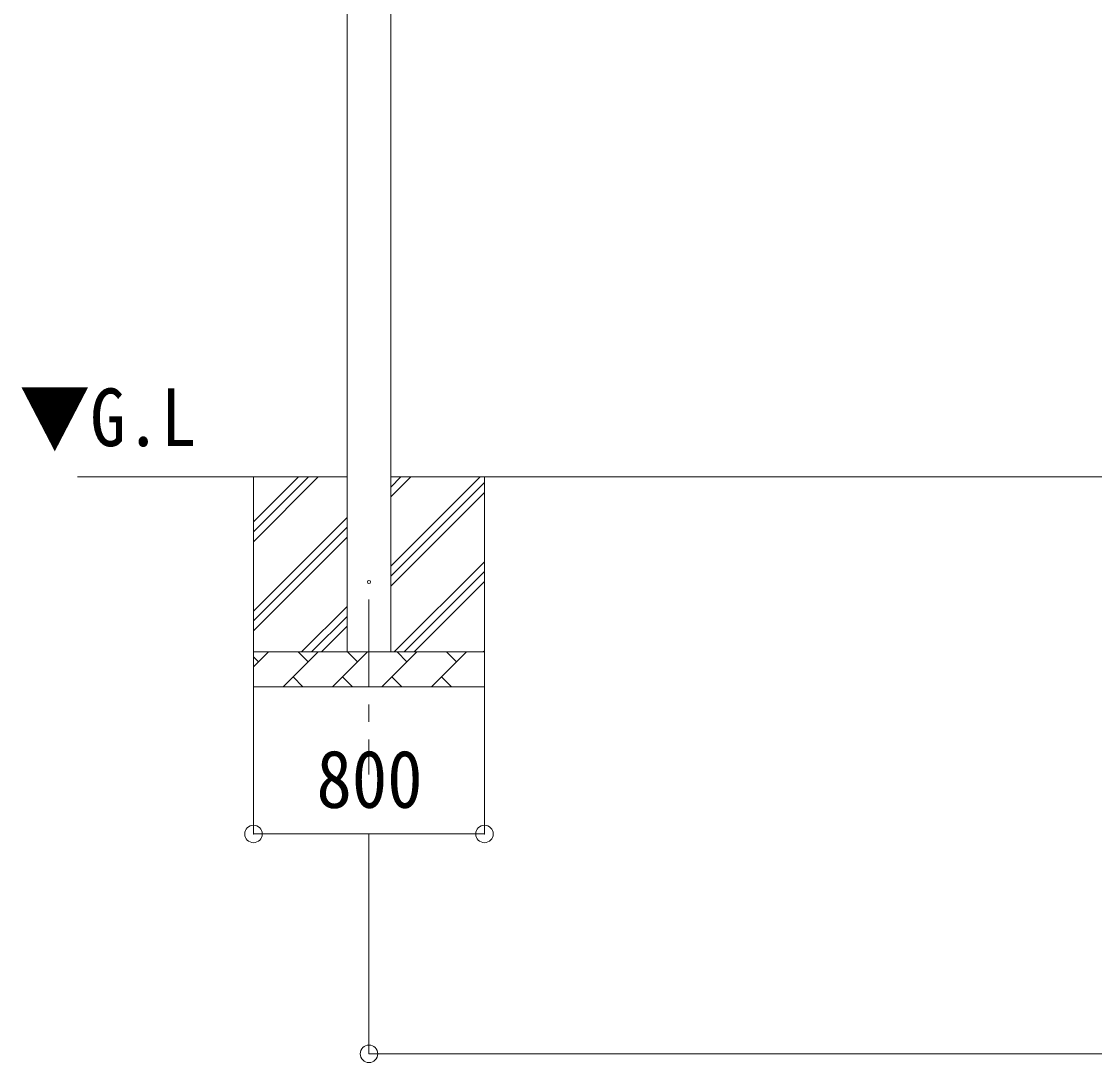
# Model space of a CAD drawing. Units: millimetres at full size, sheet at 1:50; details may follow other scales. Extents: x -14053 to 14053, y -9700 to 9700.
# Drawn here: x -7540 to -4474, y -6327 to -3353 of the extents above; entities that cross this region are included whole.
import ezdxf
from ezdxf.enums import TextEntityAlignment as Align

# ---------------------------------------------------------------- set-up
doc = ezdxf.new("R2010")
doc.units = ezdxf.units.MM
doc.header["$LTSCALE"] = 50
doc.header["$PDMODE"] = 32
doc.header["$PDSIZE"] = 50
doc.linetypes.add('CHAIN1', pattern=[8, 5, -1, 1, -1])
for name, color, linetype, lineweight in [('0-0_0', 7, 'Continuous', 9), ('0-1_Defpoints', 4, 'Continuous', 9), ('0-6_PARTS1', 6, 'Continuous', 9)]:
    doc.layers.add(name, color=color, linetype=linetype, lineweight=lineweight)
doc.styles.add('ＭＳ ゴシック', font='')
doc.styles.get('ＭＳ ゴシック').set_extended_font_data('MS Gothic')

msp = doc.modelspace()

# ---------------------------------------------------------------- linework, layer by layer
at = {"layer": '0-0_0'}
for p, q in [((-6609.79, -4653.84), (-7379.79, -4653.84)), ((-6877.29, -4653.84), (-6877.29, -5253.84)), ((-6877.29, -4838.89), (-6692.24, -4653.84)), ((-6877.29, -4810.61), (-6720.52, -4653.84)), ((-6877.29, -4782.33), (-6748.81, -4653.84)), ((-1936.79, -4653.84), (-6484.79, -4653.84)), ((-6484.79, -4908.94), (-6229.69, -4653.84)), ((-6484.79, -4710.95), (-6427.68, -4653.84)), ((-6484.79, -4682.67), (-6455.96, -4653.84)), ((-6217.29, -4653.84), (-6217.29, -5253.84)), ((-6484.79, -4937.23), (-6217.29, -4669.73)), ((-6484.79, -4965.51), (-6217.29, -4698.01)), ((-6877.29, -5036.88), (-6609.79, -4769.38)), ((-6877.29, -5065.17), (-6609.79, -4797.67)), ((-6877.29, -5093.45), (-6609.79, -4825.95)), ((-6475.13, -5153.84), (-6217.29, -4896)), ((-6446.85, -5153.84), (-6217.29, -4924.29)), ((-6418.56, -5153.84), (-6217.29, -4952.57)), ((-6739.69, -5153.84), (-6609.79, -5023.94)), ((-6711.41, -5153.84), (-6609.79, -5052.23)), ((-6683.12, -5153.84), (-6609.79, -5080.51)), ((-6220.57, -5153.84), (-6217.29, -5150.56)), ((-6877.29, -5153.84), (-6217.29, -5153.84)), ((-6877.29, -5196.74), (-6834.4, -5153.84)), ((-6862.95, -5182.4), (-6877.29, -5168.06)), ((-6792.97, -5253.84), (-6692.97, -5153.84)), ((-6721.53, -5182.4), (-6750.08, -5153.84)), ((-6651.55, -5253.84), (-6551.55, -5153.84)), ((-6580.11, -5182.4), (-6608.66, -5153.84)), ((-6510.13, -5253.84), (-6410.13, -5153.84)), ((-6438.68, -5182.4), (-6467.24, -5153.84)), ((-6368.71, -5253.84), (-6268.71, -5153.84)), ((-6297.26, -5182.4), (-6325.82, -5153.84)), ((-6764.42, -5225.29), (-6735.87, -5253.84)), ((-6623, -5225.29), (-6594.45, -5253.84)), ((-6481.58, -5225.29), (-6453.02, -5253.84)), ((-6340.16, -5225.29), (-6311.6, -5253.84)), ((-6217.29, -5253.84), (-6877.29, -5253.84))]:
    msp.add_line(p, q, dxfattribs=at)
at = {"layer": '0-1_Defpoints'}
for p, q in [((-6609.79, -5153.84), (-6609.79, -1653.84)), ((-6484.79, -1653.84), (-6484.79, -5153.84))]:
    msp.add_line(p, q, dxfattribs=at)
at = {"layer": '0-1_Defpoints', "color": 7, "linetype": 'CHAIN1'}
msp.add_line((-6547.29, -5003.84), (-6547.29, -5503.84), dxfattribs=at)
at = {"layer": '0-1_Defpoints'}
msp.add_circle((-6547.29, -4953.84), 4.5, dxfattribs=at)
at = {"layer": '0-6_PARTS1'}
for p, q in [((-6877.29, -5673.63), (-6877.29, -5253.84)), ((-6217.29, -5673.63), (-6217.29, -5253.84)), ((-6877.29, -5673.63), (-6217.29, -5673.63)), ((-6547.29, -6301.68), (-6547.29, -5673.63)), ((-1874.29, -6301.68), (-6547.29, -6301.68))]:
    msp.add_line(p, q, dxfattribs=at)
for p in [(-6877.29, -5673.63), (-6217.29, -5673.63), (-6547.29, -6301.68)]:
    msp.add_point(p, dxfattribs=at)

# ---------------------------------------------------------------- texts
at = {"layer": '0-0_0', "style": 'ＭＳ ゴシック', "width": 0.9}
msp.add_text('▼G.L', height=165, dxfattribs=at).set_placement((-7546.43, -4615.39), align=Align.BOTTOM_LEFT)
at = {"layer": '0-6_PARTS1', "color": 7, "style": 'ＭＳ ゴシック', "width": 0.9}
msp.add_text('800', height=165, dxfattribs=at).set_placement((-6697.29, -5648.63), align=Align.BOTTOM_LEFT)

doc.saveas('drawing.dxf')
